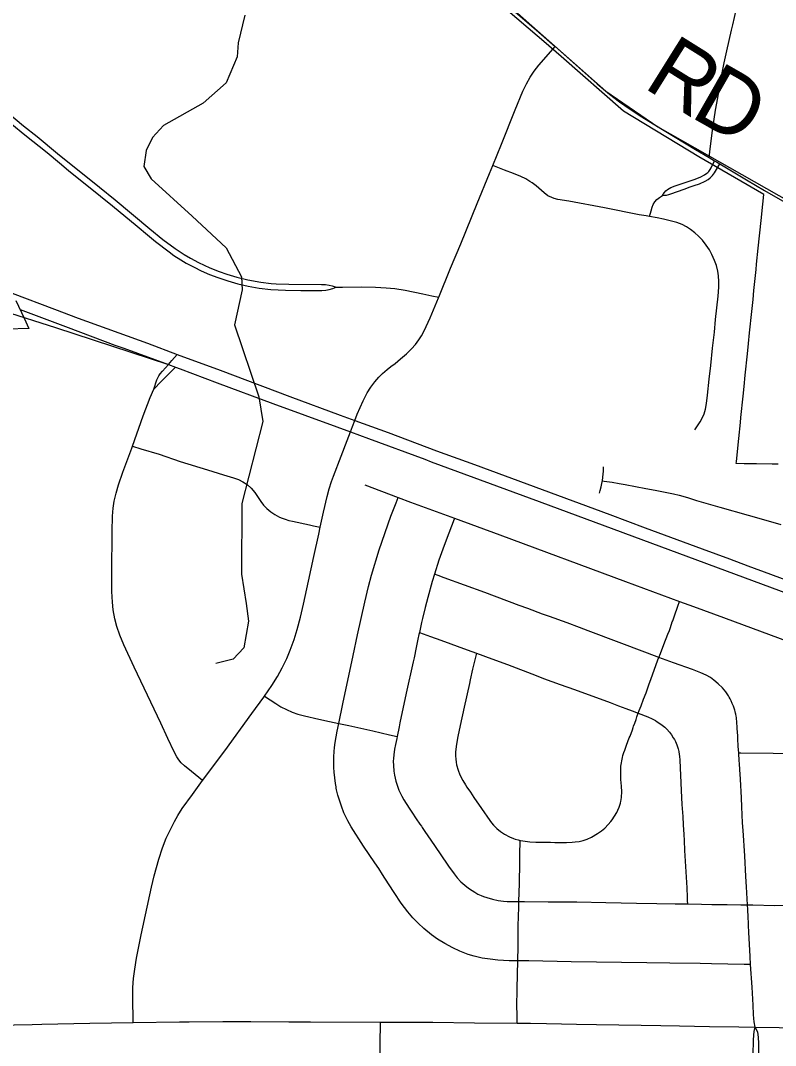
# Model space of a CAD drawing. Extents: x 0 to 41.6, y 0 to 22.
# Drawn here: x 3.619 to 4.292, y 14.506 to 15.419 of the extents above; entities that cross this region are included whole.
import ezdxf

# ---------------------------------------------------------------- set-up
doc = ezdxf.new("R2010")
doc.units = 0
for name, color, linetype in [('BR_P_Sub_Foot_Object', 7, 'Continuous'), ('GM_X_City_Street', 7, 'Continuous'), ('GM_X_Corporation', 7, 'Continuous'), ('GM_X_County_Road', 7, 'Continuous'), ('GM_X_Interchange_Ramps', 7, 'Continuous'), ('GM_X_Rail_Line', 7, 'Continuous'), ('GM_X_Township_Road', 7, 'Continuous'), ('PF_X_Ground_Line', 7, 'Continuous')]:
    doc.layers.add(name, color=color, linetype=linetype)

msp = doc.modelspace()

# ---------------------------------------------------------------- linework, layer by layer
at = {"layer": 'GM_X_City_Street'}
for points in [[(3.60688, 15.33805), (3.62158, 15.3256), (3.63374, 15.31592), (3.65191, 15.30083), (3.68922, 15.27085), (3.70316, 15.25941), (3.73424, 15.23357), (3.74587, 15.22423), (3.75686, 15.21609), (3.76464, 15.21095), (3.77052, 15.20746), (3.77763, 15.20364), (3.78777, 15.19891), (3.79584, 15.19566), (3.80288, 15.19319), (3.81183, 15.19057), (3.82152, 15.18829), (3.83315, 15.18619), (3.8424, 15.18501), (3.84673, 15.18467), (3.85791, 15.18426), (3.88712, 15.18421), (3.8906, 15.18407), (3.89404, 15.18359), (3.89672, 15.18292), (3.90026, 15.18187)], [(3.6112, 15.327), (3.62269, 15.31749), (3.64257, 15.30158), (3.65357, 15.29246), (3.6617, 15.28572), (3.69024, 15.26272), (3.70084, 15.25409), (3.72293, 15.23595), (3.73207, 15.22848), (3.73923, 15.22251), (3.75155, 15.21307), (3.75562, 15.21009), (3.76174, 15.20607), (3.76671, 15.2032), (3.77379, 15.19947), (3.77991, 15.1964), (3.7873, 15.19314), (3.79484, 15.19024), (3.80368, 15.1873), (3.81265, 15.18476), (3.82172, 15.18263), (3.83152, 15.18095), (3.84202, 15.17979), (3.85504, 15.17897), (3.86871, 15.17876), (3.88294, 15.1788), (3.88744, 15.17881), (3.89088, 15.17919), (3.89414, 15.17967), (3.8973, 15.18053), (3.90026, 15.18187)], [(4.17957, 15.24462), (4.17646, 15.24517), (4.17034, 15.24625), (4.13923, 15.25238), (4.10746, 15.25834), (4.09763, 15.25999), (4.09462, 15.26074), (4.09227, 15.26154), (4.08898, 15.26326), (4.08548, 15.26583), (4.07839, 15.27192), (4.07494, 15.27458), (4.07288, 15.27594), (4.06917, 15.27821), (4.06472, 15.28042), (4.05837, 15.28296), (4.05025, 15.28611), (4.03985, 15.29015)], [(4.19089, 15.26354), (4.1925, 15.26579), (4.19409, 15.26745), (4.19558, 15.2688), (4.19684, 15.26969), (4.19839, 15.27047), (4.20239, 15.27204), (4.22, 15.27807), (4.22517, 15.2801), (4.22847, 15.28178), (4.23049, 15.28318), (4.23142, 15.28395), (4.23229, 15.28488), (4.23343, 15.28647), (4.23426, 15.28802), (4.23746, 15.29426)], [(4.19089, 15.26354), (4.19253, 15.26362), (4.19465, 15.26383), (4.19671, 15.26432), (4.19844, 15.26483), (4.21043, 15.26915), (4.21573, 15.27099), (4.21921, 15.27228), (4.22391, 15.27392), (4.22903, 15.27611), (4.23167, 15.27771), (4.23363, 15.2792), (4.23553, 15.28113), (4.23723, 15.28346), (4.2382, 15.28506), (4.24209, 15.2915)], [(4.17957, 15.24462), (4.18094, 15.24987), (4.18177, 15.25304), (4.18275, 15.2555), (4.18411, 15.25781), (4.18599, 15.25978), (4.18826, 15.26155), (4.19089, 15.26354)], [(4.21974, 15.05449), (4.22455, 15.06174), (4.22667, 15.06554), (4.22812, 15.06897), (4.22936, 15.07313), (4.23032, 15.07801), (4.23117, 15.08542), (4.23259, 15.09965), (4.23401, 15.11201), (4.23564, 15.12747), (4.23724, 15.14168), (4.2383, 15.15283), (4.23947, 15.16332), (4.24071, 15.17382), (4.2413, 15.18188), (4.24134, 15.18685), (4.24094, 15.19181), (4.24024, 15.1961), (4.23901, 15.20092), (4.23738, 15.20562), (4.23514, 15.21074), (4.2328, 15.21514), (4.23006, 15.21929), (4.22658, 15.22366), (4.22319, 15.2273), (4.21996, 15.23022), (4.21599, 15.23322), (4.21232, 15.23555), (4.20843, 15.23751), (4.20379, 15.23926), (4.1978, 15.24097), (4.19199, 15.24227), (4.18638, 15.24341), (4.17957, 15.24462)], [(3.90026, 15.18187), (3.906, 15.18178), (3.92305, 15.18203), (3.93543, 15.18184), (3.94465, 15.18128), (3.95261, 15.18042), (3.96174, 15.17892), (3.97753, 15.17577), (3.98559, 15.17412), (3.99159, 15.17289)], [(3.7377, 15.09084), (3.74044, 15.09904), (3.7422, 15.1028), (3.74344, 15.10462), (3.74557, 15.107), (3.75072, 15.11283), (3.75383, 15.1164), (3.75867, 15.12179)], [(3.7377, 15.09084), (3.7443, 15.09754), (3.74862, 15.10205), (3.75693, 15.11055)], [(3.78124, 14.74214), (3.77132, 14.75015), (3.76495, 14.75529), (3.76211, 14.75803), (3.76002, 14.76055), (3.75822, 14.76328), (3.7558, 14.76779), (3.75023, 14.77967), (3.744, 14.79323), (3.7202, 14.8431), (3.71108, 14.86291), (3.7075, 14.87161), (3.70481, 14.87935), (3.70303, 14.8861), (3.70153, 14.89418), (3.70079, 14.9011), (3.70046, 14.91053), (3.70044, 14.92735), (3.70058, 14.96401), (3.70102, 14.97775), (3.70156, 14.98469), (3.70254, 14.99094), (3.70419, 14.99833), (3.70626, 15.0056), (3.71019, 15.01681), (3.71817, 15.03838), (3.71878, 15.0401), (3.72839, 15.06705), (3.73463, 15.08334), (3.7377, 15.09084)], [(3.71878, 15.0401), (3.72629, 15.03779), (3.74238, 15.03283), (3.76128, 15.02655), (3.78559, 15.01891), (3.79986, 15.01455), (3.80886, 15.01178), (3.81307, 15.01025), (3.81719, 15.00831), (3.82107, 15.00582), (3.82452, 15.00274), (3.82786, 14.99865), (3.83013, 14.99524), (3.83304, 14.99085), (3.8356, 14.98755), (3.83841, 14.98444), (3.84211, 14.98148), (3.84559, 14.97918), (3.84978, 14.97688), (3.85214, 14.97583), (3.85481, 14.97494), (3.85798, 14.97388), (3.86123, 14.97318), (3.87637, 14.96988), (3.87991, 14.96917), (3.88607, 14.96793)], [(4.13491, 14.99815), (4.1356, 15.00064), (4.13641, 15.00386), (4.13736, 15.00832), (4.13751, 15.00918), (4.13795, 15.01249), (4.13816, 15.01498), (4.13839, 15.01783), (4.13839, 15.02171)], [(3.92588, 15.00561), (3.95555, 14.9943), (3.96658, 14.9901), (4.00565, 14.97587), (4.04596, 14.96119), (4.15816, 14.91935), (4.20615, 14.90175), (4.21851, 14.89721), (4.24528, 14.88728), (4.31205, 14.86281)], [(4.13751, 15.00918), (4.13897, 15.00898), (4.14617, 15.00797), (4.1523, 15.00695), (4.15778, 15.0059), (4.1761, 15.00246), (4.18447, 15.00093), (4.19502, 14.99887), (4.20071, 14.99771), (4.20592, 14.9964), (4.21322, 14.99428), (4.22138, 14.99176), (4.24223, 14.9856), (4.26735, 14.97861), (4.28107, 14.97463), (4.2966, 14.97025)], [(4.2695, 14.57815), (4.2639, 14.57828), (4.23464, 14.57898), (4.22472, 14.57911), (4.19767, 14.57944), (4.17722, 14.57964), (4.1097, 14.58072), (4.07186, 14.5814), (4.06218, 14.58148), (4.05443, 14.58162), (4.04432, 14.5821), (4.03739, 14.5829), (4.03046, 14.58394), (4.02329, 14.58569), (4.01796, 14.58728), (4.01029, 14.59021), (4.00409, 14.59308), (3.99698, 14.59691), (3.99068, 14.60088), (3.9851, 14.60481), (3.97836, 14.61029), (3.97334, 14.61493), (3.96862, 14.61986), (3.96417, 14.62505), (3.95825, 14.633), (3.95201, 14.64225), (3.94349, 14.65521), (3.94157, 14.65839), (3.93829, 14.66365), (3.9347, 14.6687), (3.92459, 14.68357), (3.91359, 14.70077), (3.91064, 14.70623), (3.9071, 14.71347), (3.90493, 14.71928), (3.90181, 14.72916), (3.90092, 14.73267), (3.90064, 14.73378), (3.90034, 14.73522), (3.90013, 14.73647), (3.89961, 14.73957), (3.89892, 14.74456), (3.89843, 14.74956), (3.89821, 14.75376), (3.89809, 14.75923), (3.89815, 14.76334), (3.89841, 14.76792), (3.8988, 14.77168), (3.89934, 14.77605), (3.90117, 14.78627), (3.90253, 14.79305), (3.90607, 14.81061), (3.91549, 14.85367), (3.91936, 14.87189), (3.92573, 14.901), (3.92902, 14.9149), (3.93176, 14.92509), (3.93864, 14.94766), (3.94908, 14.97756), (3.95378, 14.98972), (3.95555, 14.9943)], [(4.00565, 14.97587), (4.00443, 14.97261), (3.99926, 14.95872), (3.9954, 14.94833), (3.99176, 14.93841), (3.98784, 14.92611), (3.98574, 14.9195), (3.98196, 14.90517), (3.97948, 14.89627), (3.97711, 14.88644), (3.97625, 14.88295), (3.97495, 14.87703), (3.97435, 14.8741), (3.97396, 14.87221), (3.97306, 14.86798), (3.97154, 14.86074), (3.9698, 14.85162), (3.96893, 14.84801), (3.96271, 14.82012), (3.95711, 14.79347), (3.95637, 14.78989), (3.95464, 14.78129), (3.95431, 14.77965), (3.95304, 14.77413), (3.95229, 14.77006), (3.95158, 14.76512), (3.95125, 14.76181), (3.95114, 14.75942), (3.95118, 14.75541), (3.95158, 14.75041), (3.95211, 14.74698), (3.95268, 14.7443), (3.95334, 14.7417), (3.95416, 14.73904), (3.95513, 14.73636), (3.9562, 14.73361), (3.95729, 14.73108), (3.95874, 14.72832), (3.96066, 14.725), (3.96542, 14.7175), (3.96781, 14.71401), (3.97153, 14.70814), (3.97476, 14.70337), (3.97623, 14.70144), (3.97689, 14.70043), (3.97925, 14.69685), (3.98473, 14.68913), (3.99292, 14.67675), (4.00022, 14.66593), (4.0053, 14.65894), (4.008, 14.65554), (4.01142, 14.65195), (4.01657, 14.64748), (4.01907, 14.64564), (4.02379, 14.64262), (4.02647, 14.64105), (4.02937, 14.63966), (4.03141, 14.63885), (4.03438, 14.63791), (4.03966, 14.6364), (4.04467, 14.63535), (4.04938, 14.63477), (4.05269, 14.63451), (4.05513, 14.63442), (4.06304, 14.63442), (4.06808, 14.63449), (4.08906, 14.63422), (4.10065, 14.63413), (4.11463, 14.63404), (4.14059, 14.63352), (4.16782, 14.63291), (4.18594, 14.63248), (4.20225, 14.6323), (4.21329, 14.63226), (4.22578, 14.63188), (4.23492, 14.63179), (4.24854, 14.63162), (4.26095, 14.63143), (4.26343, 14.63142), (4.26681, 14.63139), (4.27149, 14.63135), (4.29094, 14.63091), (4.30428, 14.63099)], [(4.2737, 14.52236), (4.27274, 14.52707), (4.27242, 14.53002), (4.27208, 14.53383), (4.27173, 14.54189), (4.27084, 14.55799), (4.2695, 14.57815), (4.26902, 14.58525), (4.26803, 14.60696), (4.26771, 14.61313), (4.26776, 14.6143), (4.26768, 14.61494), (4.26758, 14.6161), (4.26756, 14.61674), (4.26745, 14.61857), (4.26733, 14.61975), (4.26736, 14.6204), (4.26709, 14.62712), (4.26681, 14.63139), (4.26649, 14.63683), (4.26591, 14.64737), (4.26543, 14.65664), (4.26437, 14.67505), (4.26286, 14.69773), (4.26244, 14.70449), (4.26164, 14.71867), (4.26138, 14.72673), (4.26057, 14.74329), (4.25998, 14.75203), (4.25956, 14.75691), (4.25935, 14.76), (4.25904, 14.7662), (4.25899, 14.76695), (4.25855, 14.77233), (4.25844, 14.77419), (4.25827, 14.77788), (4.25808, 14.78159), (4.25785, 14.78564), (4.25767, 14.78832), (4.25754, 14.79077), (4.25742, 14.79259), (4.25729, 14.79497), (4.25705, 14.79671), (4.25686, 14.79823), (4.25661, 14.79951), (4.25636, 14.8012), (4.2561, 14.80217), (4.25575, 14.80362), (4.25535, 14.80496), (4.2542, 14.80834), (4.25319, 14.81084), (4.25217, 14.81312), (4.25138, 14.81481), (4.25054, 14.81642), (4.24975, 14.81766), (4.24865, 14.81935), (4.24734, 14.82126), (4.24444, 14.82462), (4.24073, 14.82834), (4.23684, 14.83165), (4.23388, 14.83391), (4.23005, 14.83611), (4.22529, 14.83807), (4.21778, 14.84095), (4.20087, 14.8471), (4.18783, 14.85191), (4.17756, 14.85571), (4.12467, 14.8755), (4.11717, 14.87847), (4.10614, 14.88262), (4.09048, 14.88826), (4.08421, 14.89053), (4.07091, 14.89535), (4.06328, 14.8982), (4.03261, 14.90978), (3.9964, 14.92287), (3.99124, 14.92482), (3.98784, 14.92611)], [(4.02527, 14.85567), (4.0244, 14.85211), (4.02297, 14.84618), (4.02238, 14.84379), (4.02187, 14.84138), (4.01962, 14.83173), (4.01897, 14.82871), (4.01421, 14.80749), (4.01069, 14.79108), (4.00862, 14.78136), (4.00735, 14.77464), (4.00681, 14.77019), (4.00666, 14.76738), (4.00662, 14.76412), (4.00686, 14.7611), (4.00717, 14.75861), (4.00761, 14.75611), (4.00897, 14.75133), (4.0105, 14.74726), (4.01304, 14.74227), (4.01534, 14.73841), (4.0167, 14.73635), (4.02004, 14.73169), (4.02302, 14.72706), (4.02973, 14.71711), (4.03715, 14.7064), (4.03871, 14.70449), (4.04052, 14.70246), (4.04339, 14.69948), (4.04674, 14.69672), (4.05036, 14.6943), (4.05473, 14.69194), (4.05814, 14.6905), (4.0597, 14.68995), (4.06231, 14.68919), (4.06424, 14.68881), (4.06657, 14.68834), (4.07272, 14.68759), (4.07829, 14.68726), (4.09132, 14.6871), (4.09503, 14.68707), (4.10558, 14.68697), (4.11056, 14.68716), (4.11315, 14.68739), (4.11672, 14.68787), (4.12035, 14.68873), (4.12387, 14.68997), (4.1278, 14.69181), (4.1332, 14.69489), (4.13677, 14.69738), (4.13956, 14.69985), (4.14266, 14.70289), (4.14502, 14.70571), (4.14607, 14.7071), (4.14838, 14.71053), (4.15025, 14.71377), (4.15127, 14.71583), (4.15229, 14.71829), (4.15301, 14.72032), (4.15351, 14.72205), (4.15395, 14.72382), (4.15415, 14.72491), (4.1544, 14.72737), (4.15459, 14.72908), (4.15467, 14.73025), (4.15469, 14.73195), (4.15452, 14.73699), (4.15405, 14.74322), (4.15382, 14.74744), (4.15378, 14.74956), (4.1538, 14.75127), (4.15387, 14.75331), (4.15399, 14.75489), (4.15443, 14.75799), (4.15473, 14.75968), (4.15534, 14.76256), (4.15583, 14.76446), (4.15669, 14.76712), (4.15736, 14.76909), (4.15907, 14.77352), (4.16143, 14.78008), (4.16214, 14.78177), (4.16416, 14.78734), (4.16499, 14.78954), (4.16527, 14.79068), (4.16631, 14.79336), (4.16742, 14.79667), (4.16821, 14.79889), (4.16949, 14.80216), (4.17036, 14.80444), (4.17204, 14.80885), (4.17422, 14.81463), (4.1764, 14.82039), (4.17919, 14.82835), (4.18052, 14.83222), (4.18693, 14.84962), (4.18783, 14.85191), (4.18918, 14.85539), (4.19233, 14.86342), (4.19588, 14.87244), (4.19716, 14.87578), (4.19813, 14.8785), (4.19978, 14.88351), (4.20019, 14.88459), (4.20243, 14.89068), (4.20425, 14.8957), (4.20479, 14.89744), (4.20615, 14.90175)], [(3.97435, 14.8741), (3.97781, 14.8729), (3.98437, 14.87063), (3.99363, 14.86731), (4.01708, 14.85871), (4.02527, 14.85567), (4.03899, 14.85059), (4.0528, 14.84545), (4.07845, 14.83584), (4.08511, 14.83318), (4.09999, 14.82784), (4.11258, 14.82331), (4.14435, 14.8116), (4.15191, 14.80885), (4.1583, 14.80647), (4.16405, 14.80421), (4.16949, 14.80216), (4.17786, 14.79902), (4.18178, 14.79722), (4.18474, 14.79557), (4.18638, 14.79456), (4.18879, 14.79294), (4.19061, 14.79159), (4.19304, 14.78963), (4.19483, 14.78794), (4.19726, 14.78515), (4.19893, 14.78285), (4.20067, 14.7802), (4.20159, 14.77866), (4.20248, 14.77683), (4.20374, 14.77383), (4.20497, 14.7705), (4.20553, 14.76815), (4.206, 14.76549), (4.20622, 14.76373), (4.20648, 14.76024), (4.20764, 14.7334), (4.20833, 14.72074), (4.20907, 14.71025), (4.20952, 14.70282), (4.20999, 14.69414), (4.21025, 14.68858), (4.21068, 14.67989), (4.2126, 14.64641), (4.21297, 14.63834), (4.21315, 14.63492), (4.21329, 14.63226)], [(3.83635, 14.81723), (3.84637, 14.81085), (3.85102, 14.8079), (3.8559, 14.80534), (3.86096, 14.80317), (3.86618, 14.80137), (3.87212, 14.79974), (3.8848, 14.79682), (3.89439, 14.79474), (3.90253, 14.79305), (3.91152, 14.79119), (3.93302, 14.78635), (3.94785, 14.78288), (3.95464, 14.78129)], [(4.25899, 14.76695), (4.26097, 14.76692), (4.28967, 14.76651), (4.30828, 14.76636)], [(4.06161, 14.52596), (4.06145, 14.53459), (4.06134, 14.5402), (4.06166, 14.55695), (4.06218, 14.58148), (4.06235, 14.59419), (4.06247, 14.61274), (4.06288, 14.62936), (4.06304, 14.63442), (4.06356, 14.65047), (4.06393, 14.66909), (4.06398, 14.67594), (4.06424, 14.68881)], [(3.93941, 14.4903), (3.93955, 14.50709), (3.93985, 14.52681)], [(4.27193, 14.49777), (4.27225, 14.5108), (4.2725, 14.51532), (4.27282, 14.51852), (4.2737, 14.52236)], [(4.27212, 14.3444), (4.27348, 14.34559), (4.27388, 14.34614), (4.2743, 14.347), (4.27454, 14.34813), (4.27468, 14.34981), (4.27463, 14.35209), (4.27486, 14.35925), (4.27546, 14.38538), (4.27588, 14.41028), (4.27675, 14.46255), (4.2767, 14.47756), (4.27682, 14.50142), (4.27677, 14.50857), (4.27658, 14.5129), (4.27625, 14.51629), (4.27586, 14.51765), (4.27545, 14.519), (4.2737, 14.52236)]]:
    msp.add_lwpolyline(points, dxfattribs=at)
at = {"layer": 'GM_X_Corporation'}
for points in [[(4.294, 15.02409), (4.28877, 15.02415), (4.27493, 15.0243), (4.26621, 15.02439), (4.26388, 15.02442), (4.25668, 15.02448), (4.25688, 15.02635), (4.25898, 15.04687), (4.26045, 15.0612), (4.26092, 15.06571), (4.26285, 15.08455), (4.26375, 15.09325), (4.26479, 15.10339), (4.26672, 15.12223), (4.26769, 15.13168), (4.26866, 15.14107), (4.2706, 15.15991), (4.27169, 15.17064), (4.27253, 15.17875), (4.27446, 15.19759), (4.27493, 15.2021), (4.2764, 15.21643), (4.27894, 15.24119), (4.28043, 15.2557), (4.28133, 15.2644), (4.22351, 15.29793), (4.1564, 15.33849), (4.10068, 15.38715), (4.08517, 15.40064), (4.07947, 15.40559), (4.03502, 15.44375)], [(3.61473, 15.16978), (3.6221, 15.15413), (3.6264, 15.14497), (3.607, 15.14443)]]:
    msp.add_lwpolyline(points, dxfattribs=at)
at = {"layer": 'GM_X_County_Road'}
for p, q in [((4.23254, 15.29719), (4.23746, 15.29426)), ((3.99132, 15.17221), (3.99159, 15.17289)), ((3.71109, 15.12724), (3.75072, 15.11283)), ((3.75072, 15.11283), (3.75693, 15.11055)), ((3.91492, 15.05765), (3.91683, 15.06303)), ((3.90069, 15.05724), (3.91299, 15.0527)), ((3.91299, 15.0527), (3.91492, 15.05765))]:
    msp.add_line(p, q, dxfattribs=at)
for points in [[(3.82591, 15.6522), (3.83475, 15.64173), (3.84789, 15.62683), (3.86477, 15.60864), (3.87301, 15.60021), (3.88829, 15.58478), (3.91054, 15.56315), (3.92355, 15.5507), (3.94419, 15.53094), (3.95826, 15.51781), (3.97422, 15.50305), (4.00053, 15.47939), (4.02764, 15.45476), (4.04109, 15.44282), (4.05996, 15.42666), (4.08072, 15.40888), (4.09525, 15.39612)], [(4.03985, 15.29015), (4.04759, 15.30906), (4.05972, 15.33971), (4.06663, 15.35627), (4.06978, 15.36292), (4.07306, 15.36876), (4.07677, 15.37433), (4.08086, 15.37966), (4.0894, 15.38944), (4.09525, 15.39612)], [(4.09525, 15.39612), (4.11153, 15.38181), (4.13293, 15.36289), (4.14387, 15.35375), (4.15267, 15.3469), (4.16124, 15.34082), (4.17113, 15.33442), (4.18431, 15.32623), (4.22046, 15.30441), (4.23254, 15.29719)], [(3.99159, 15.17289), (4.00203, 15.19871), (4.01125, 15.22045), (4.02579, 15.25617), (4.03699, 15.28315), (4.03985, 15.29015)], [(4.23746, 15.29426), (4.23912, 15.29326), (4.24209, 15.2915), (4.26585, 15.27745), (4.28195, 15.26789)], [(4.28195, 15.26789), (4.30224, 15.25623), (4.31374, 15.25011), (4.32234, 15.24538)], [(3.61151, 15.17638), (3.64937, 15.16216), (3.67029, 15.15425), (3.7322, 15.13176), (3.75867, 15.12179), (3.7968, 15.10765), (3.85909, 15.08439), (3.90394, 15.06775), (3.91683, 15.06303), (3.94654, 15.05216), (3.98957, 15.03598), (4.02345, 15.02366), (4.14408, 14.97906), (4.17555, 14.96745), (4.22624, 14.94867), (4.25071, 14.93962), (4.267, 14.93351), (4.2874, 14.92596), (4.31363, 14.91629)], [(3.91683, 15.06303), (3.91884, 15.06872), (3.92426, 15.0805), (3.92798, 15.08749), (3.93114, 15.09263), (3.93465, 15.09744), (3.93819, 15.10143), (3.94162, 15.10469), (3.94577, 15.10832), (3.94907, 15.11098), (3.95268, 15.11374), (3.95758, 15.11779), (3.9629, 15.12228), (3.96745, 15.12672), (3.97083, 15.13057), (3.9739, 15.13469), (3.97628, 15.13847), (3.9787, 15.14295), (3.98391, 15.15437), (3.99132, 15.17221)], [(3.61865, 15.16178), (3.66153, 15.1457), (3.70309, 15.13017), (3.71109, 15.12724)], [(3.75693, 15.11055), (3.76118, 15.10886), (3.79433, 15.09644), (3.84389, 15.07818), (3.90069, 15.05724)], [(3.88607, 14.96793), (3.88886, 14.98127), (3.89209, 14.9951), (3.89413, 15.00219), (3.89617, 15.00858), (3.8979, 15.01329), (3.90457, 15.0313), (3.91004, 15.04514), (3.91299, 15.0527)], [(3.91299, 15.0527), (3.929, 15.04679), (3.97915, 15.02834), (3.98481, 15.02624)], [(3.98481, 15.02624), (4.08112, 14.99062), (4.30488, 14.90781), (4.3975, 14.87346), (4.49026, 14.83946), (4.54271, 14.8201), (4.61434, 14.79347), (4.66743, 14.77403), (4.73679, 14.74843), (4.76667, 14.73794), (4.79849, 14.72734), (4.82512, 14.7189), (4.84716, 14.7124), (4.88727, 14.70131), (4.91969, 14.69273), (4.95492, 14.6836)], [(3.83635, 14.81723), (3.84287, 14.82673), (3.84782, 14.83473), (3.85206, 14.84244), (3.85618, 14.85091), (3.85937, 14.85843), (3.86281, 14.86787), (3.86559, 14.87685), (3.86846, 14.88775), (3.87104, 14.8993), (3.87562, 14.91992), (3.88023, 14.94181), (3.88479, 14.9618), (3.88607, 14.96793)], [(3.78124, 14.74214), (3.80091, 14.76876), (3.82513, 14.80184), (3.83579, 14.81642), (3.83635, 14.81723)], [(3.71943, 14.52662), (3.71927, 14.53483), (3.71914, 14.54107), (3.71897, 14.54847), (3.71919, 14.5577), (3.71973, 14.56566), (3.72077, 14.57421), (3.72237, 14.58394), (3.72652, 14.6046), (3.73575, 14.64709), (3.73817, 14.65731), (3.74233, 14.67219), (3.74556, 14.68216), (3.74889, 14.69075), (3.75217, 14.69803), (3.75607, 14.70569), (3.75914, 14.71098), (3.76315, 14.71717), (3.77211, 14.72977), (3.78124, 14.74214)], [(3.55493, 14.52317), (3.58063, 14.52381), (3.62921, 14.52491), (3.63789, 14.52514), (3.6807, 14.52598), (3.71943, 14.52662)], [(3.71943, 14.52662), (3.76059, 14.52729), (3.7693, 14.52726), (3.79914, 14.52747), (3.80848, 14.52751)], [(3.80848, 14.52751), (3.82406, 14.52756), (3.85813, 14.5273), (3.8774, 14.52705), (3.93985, 14.52681)], [(3.93985, 14.52681), (3.98628, 14.52672), (4.02348, 14.52637), (4.06161, 14.52596)], [(4.06161, 14.52596), (4.07331, 14.52583), (4.08759, 14.52562), (4.11429, 14.52512), (4.13219, 14.52488), (4.17202, 14.52417), (4.18944, 14.52391), (4.20607, 14.52356), (4.23286, 14.52302), (4.25896, 14.52266), (4.2737, 14.52236)], [(4.2737, 14.52236), (4.29497, 14.52201), (4.33162, 14.52146), (4.34528, 14.52129), (4.35956, 14.52099), (4.38117, 14.52066), (4.4211, 14.51977), (4.44968, 14.51916), (4.48152, 14.51863), (4.49445, 14.51863), (4.49999, 14.5189), (4.50588, 14.51934), (4.52303, 14.52074), (4.53447, 14.52188)]]:
    msp.add_lwpolyline(points, dxfattribs=at)
at = {"layer": 'GM_X_Interchange_Ramps'}
msp.add_lwpolyline([(3.60342, 15.16079), (3.65003, 15.14591), (3.75072, 15.11283)], dxfattribs=at)
at = {"layer": 'GM_X_Rail_Line'}
msp.add_lwpolyline([(3.67461, 15.94163), (3.70078, 15.80467), (3.72666, 15.77081), (3.83797, 15.63892), (3.94515, 15.52936), (4.14063, 15.35642), (4.18692, 15.32455), (4.30559, 15.25715), (4.64099, 15.08734), (4.8082, 14.99888), (5.00285, 14.89931), (5.06844, 14.86716), (5.15479, 14.82266), (5.19568, 14.78388), (5.22237, 14.75146), (5.25213, 14.71337), (5.25526, 14.68712)], dxfattribs=at)
at = {"layer": 'GM_X_Township_Road'}
msp.add_lwpolyline([(4.23254, 15.29719), (4.23389, 15.30745), (4.23413, 15.30931), (4.23595, 15.32409), (4.23707, 15.33144), (4.2384, 15.33939), (4.24039, 15.35038), (4.241, 15.35406), (4.24222, 15.36078), (4.2446, 15.37421), (4.246, 15.38151), (4.24834, 15.39243), (4.25247, 15.41059), (4.2536, 15.41544), (4.25513, 15.42209), (4.26087, 15.44754), (4.26618, 15.47119), (4.27207, 15.49723), (4.27365, 15.50384), (4.27436, 15.5068), (4.27503, 15.5098), (4.27826, 15.5243), (4.28379, 15.54939), (4.28447, 15.55232)], dxfattribs=at)
at = {"layer": 'PF_X_Ground_Line'}
msp.add_lwpolyline([(3.81879, 15.42402), (3.81305, 15.39942), (3.81208, 15.3869), (3.80219, 15.36388), (3.78175, 15.34561), (3.74648, 15.3257), (3.73643, 15.31523), (3.73091, 15.30354), (3.72877, 15.28914), (3.73542, 15.27838), (3.77206, 15.24506), (3.80233, 15.21679), (3.81594, 15.19109), (3.8165, 15.1793), (3.80951, 15.14825), (3.83119, 15.08402), (3.83499, 15.06191), (3.81627, 14.98887), (3.81596, 14.92616), (3.82006, 14.89987), (3.82207, 14.88425), (3.81787, 14.86037), (3.80858, 14.85027), (3.79295, 14.84636)], dxfattribs=at)

# ---------------------------------------------------------------- texts
at = {"layer": 'BR_P_Sub_Foot_Object'}
for s, rotation, p in [('R', 327.95118, (4.17289, 15.36025)), ('D', 330.30207, (4.21459, 15.3342))]:
    msp.add_text(s, height=0.05682, rotation=rotation, dxfattribs=at).set_placement(p)

doc.saveas('drawing.dxf')
